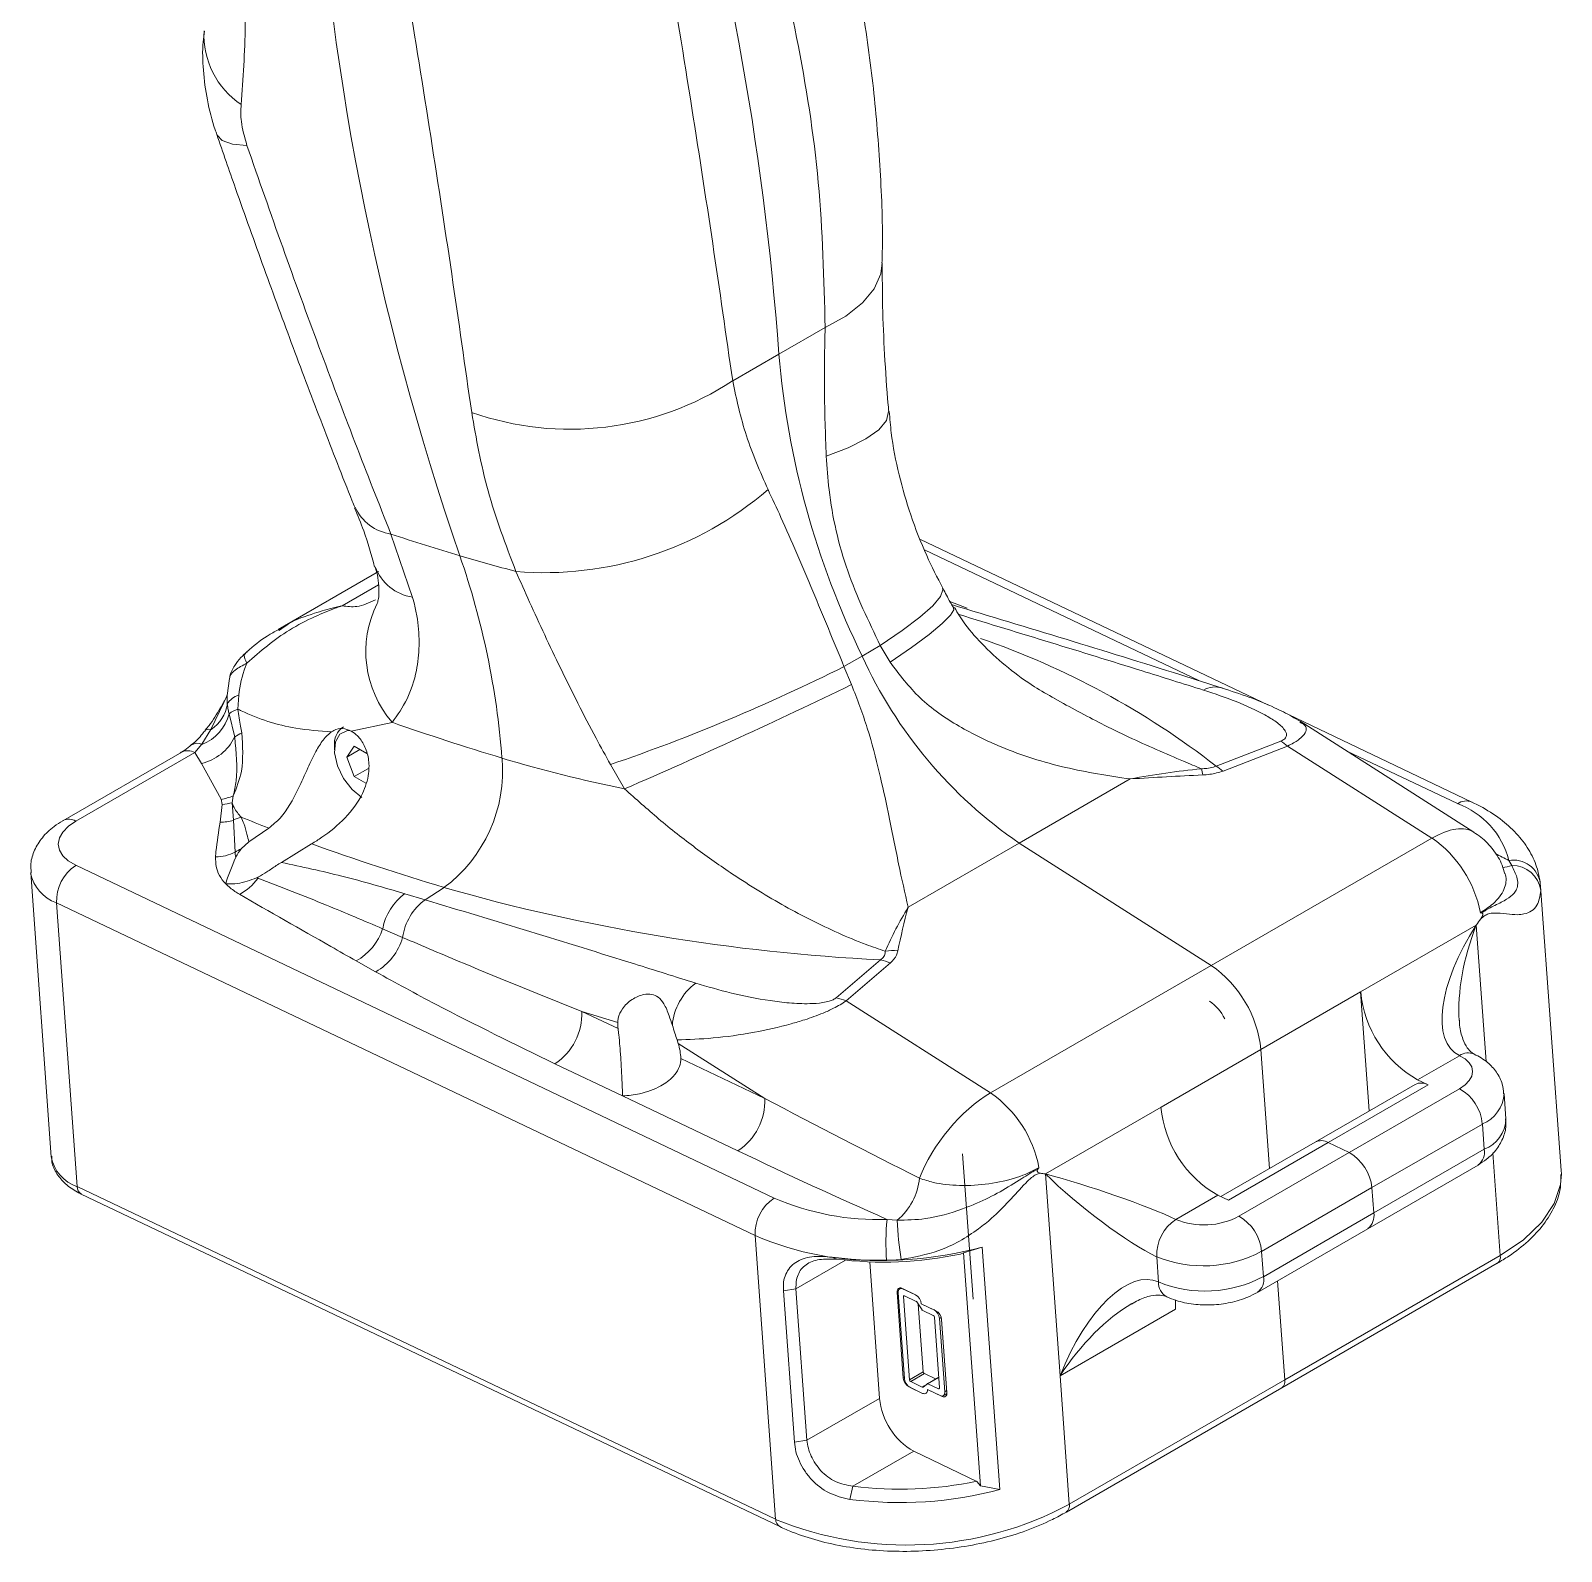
# Model space of a CAD drawing. Header units: millimetres. Extents: x 19 to 674, y 27 to 673.
# Drawn here: x 571.1 to 674.1, y 26.6 to 129 of the extents above; entities that cross this region are included whole.
import ezdxf

# ---------------------------------------------------------------- set-up
doc = ezdxf.new("R2010")
doc.units = ezdxf.units.MM

msp = doc.modelspace()

# ---------------------------------------------------------------- linework, layer by layer
at = {"color": 7, "linetype": 'Continuous', "lineweight": 15}
for p, q in [((621.45, 107.18), (624.56, 108.98)), ((621.45, 107.18), (618.34, 105.38)), ((596.81, 90.82), (595.35, 95.07)), ((654.39, 83.56), (630.97, 94.72)), ((594.51, 92.56), (587.76, 88.66)), ((587.98, 88.7), (587.81, 88.58)), ((627.05, 86.87), (628.27, 87.57)), ((628.93, 86.45), (628.27, 87.57)), ((627.05, 86.87), (625.83, 86.17)), ((626.34, 84.95), (625.83, 86.17)), ((584.48, 85.37), (584.33, 84.22)), ((583.24, 81.92), (584.1, 83.74)), ((585.04, 83.29), (585.11, 84.24)), ((584.84, 81.41), (584.46, 82.99)), ((592.68, 81.82), (595.43, 82.41)), ((668.08, 77.04), (655.73, 82.93)), ((668.2, 75.03), (656.53, 82.48)), ((582.63, 80.93), (583.24, 81.92)), ((581.27, 80.41), (573.27, 75.79)), ((574.15, 75.76), (582.15, 80.38)), ((582.15, 80.38), (582.63, 80.93)), ((582.15, 80.38), (582.61, 79.64)), ((591.55, 80.79), (591.55, 80.55)), ((592.88, 80.8), (592.37, 80.07)), ((593.25, 80.58), (592.37, 80.07)), ((593.73, 80.31), (592.88, 80.8)), ((650.87, 79.46), (655.21, 81.15)), ((655.67, 80.81), (651.33, 79.13)), ((665.39, 74.62), (655.67, 80.81)), ((582.61, 79.64), (583.92, 77.23)), ((592.37, 80.07), (592.88, 78.76)), ((593.84, 79.31), (592.88, 78.76)), ((610.12, 79.57), (611.07, 77.93)), ((592.88, 78.76), (593.65, 78.32)), ((637.61, 74.29), (645.08, 78.6)), ((584.66, 77), (584.74, 77.47)), ((584, 76.89), (583.85, 75.69)), ((583.92, 77.23), (584, 76.89)), ((584.75, 75.83), (584.66, 77)), ((584.86, 73.68), (584.75, 75.83)), ((585.79, 74.36), (587.14, 75.3)), ((585.79, 74.36), (585.27, 73.89)), ((590.01, 74.23), (587.98, 72.99)), ((637.61, 74.29), (630.14, 69.98)), ((650.54, 66.04), (637.61, 74.29)), ((650.54, 66.04), (665.39, 74.62)), ((571.11, 72.29), (572.49, 53.18)), ((621.14, 50.4), (574.14, 72.79)), ((670.31, 72.21), (670.31, 72.23)), ((670.76, 72.78), (670.56, 73.11)), ((586.31, 71.95), (586.43, 72.01)), ((586.39, 71.92), (586.31, 71.95)), ((598.92, 71.29), (597.65, 70.47)), ((672.67, 71.59), (672.69, 71.37)), ((674.09, 52.25), (672.7, 71.37)), ((572.85, 70.27), (619.85, 47.89)), ((574.23, 51.17), (572.85, 70.27)), ((597.65, 70.47), (596.28, 70.88)), ((596.13, 67.94), (594.79, 68.52)), ((660.59, 64.27), (668.37, 68.76)), ((593.01, 66.36), (594.32, 65.62)), ((628.28, 66.43), (625.3, 63.88)), ((625.97, 63.67), (628.96, 66.22)), ((650.54, 66.04), (635.69, 57.47)), ((653.88, 60.4), (660.59, 64.27)), ((661.17, 56.27), (660.59, 64.27)), ((608.19, 62.96), (610.61, 62.21)), ((610.63, 61.8), (608.19, 62.96)), ((635.69, 57.47), (625.97, 63.67)), ((614.68, 60.81), (614.6, 61.04)), ((614.68, 60.81), (620.5, 57.1)), ((620.5, 57.1), (614.85, 59.79)), ((653.88, 60.4), (647.16, 56.52)), ((654.46, 52.4), (653.88, 60.4)), ((667.25, 59.98), (664.42, 58.35)), ((606.38, 59.44), (610.93, 57.27)), ((664.25, 58.05), (657.53, 54.17)), ((665.13, 58.02), (658.41, 54.14)), ((659.82, 53.47), (667.24, 57.75)), ((664.42, 58.35), (665.13, 58.02)), ((610.93, 57.27), (618.69, 53.58)), ((670.36, 55.73), (670.24, 57.42)), ((647.16, 56.52), (639.38, 52.03)), ((668.78, 55.38), (661.35, 51.1)), ((668.9, 53.69), (668.78, 55.38)), ((657.53, 54.17), (651.18, 50.5)), ((651.69, 50.26), (658.41, 54.14)), ((659.82, 53.47), (658.41, 54.14)), ((661.47, 49.4), (668.9, 53.69)), ((634.52, 43.6), (633.81, 53.37)), ((659.82, 53.47), (652.39, 49.18)), ((661.07, 48.34), (668.49, 52.62)), ((640.37, 38.44), (639.38, 52.03)), ((674.1, 52.03), (674.09, 52.25)), ((621.23, 28.79), (574.23, 51.17)), ((574.51, 50.67), (621.51, 28.29)), ((648.16, 48.96), (650.99, 50.6)), ((650.99, 50.6), (651.69, 50.26)), ((653.93, 46.81), (661.35, 51.1)), ((661.35, 51.1), (661.47, 49.4)), ((629.41, 48.91), (628.73, 48.96)), ((661.47, 49.4), (654.05, 45.11)), ((619.85, 47.89), (621.23, 28.79)), ((653.64, 44.05), (661.07, 48.34)), ((625.04, 46.42), (625.32, 46.29)), ((633.87, 46.72), (633.66, 46.63)), ((633.87, 46.72), (635.13, 47.09)), ((635.01, 31.04), (633.87, 46.72)), ((635.13, 47.09), (636.32, 30.79)), ((646.99, 44.75), (646.87, 46.45)), ((654.05, 45.11), (653.93, 46.81)), ((655.49, 38.17), (669.98, 46.54)), ((627.56, 46.1), (628.22, 36.92)), ((628.7, 46.21), (629.68, 46.27)), ((655.28, 37.64), (669.78, 46.01)), ((621.75, 44.16), (622.6, 44.29)), ((622.6, 44.29), (623.34, 34.1)), ((629.66, 44.34), (629.58, 44.3)), ((629.73, 44.32), (630.64, 43.88)), ((630.64, 43.88), (629.8, 44.29)), ((655.49, 38.17), (655, 44.84)), ((622.49, 33.97), (621.75, 44.16)), ((629.82, 38.29), (629.41, 44.06)), ((629.48, 44.03), (629.9, 38.26)), ((629.83, 43.78), (630.24, 38.17)), ((630.69, 43.45), (629.9, 43.83)), ((631.08, 42.88), (630.74, 43.41)), ((630.83, 43.26), (631.16, 38.7)), ((631.03, 43.29), (631.87, 42.89)), ((631.03, 43.29), (632.01, 42.82)), ((648.14, 42.93), (648.14, 43.55)), ((631.83, 42.5), (631.13, 42.83)), ((632.25, 37.63), (631.91, 42.38)), ((632.61, 37.37), (632.25, 42.3)), ((632.39, 42.23), (632.75, 37.31)), ((640.37, 38.44), (648.14, 42.93)), ((631.16, 38.7), (630.24, 38.17)), ((631.24, 38.59), (630.32, 38.06)), ((631.24, 38.59), (631.99, 38.23)), ((632.2, 38.35), (631.44, 37.91)), ((640.99, 29.8), (640.37, 38.44)), ((655.49, 38.17), (640.99, 29.8)), ((631.12, 37.26), (630.21, 37.7)), ((630.28, 37.66), (631.12, 37.26)), ((630.32, 38.06), (631.1, 37.68)), ((631.15, 37.68), (631.44, 37.91)), ((632.29, 37.12), (631.44, 37.52)), ((632.43, 37.05), (631.44, 37.52)), ((631.48, 37.91), (632.19, 37.57)), ((632.51, 37.11), (632.75, 37.25)), ((640.79, 29.27), (655.28, 37.64)), ((628.22, 36.92), (623.34, 34.1)), ((622.49, 33.97), (623.34, 34.1)), ((630.52, 33.37), (626.43, 31.01)), ((630.52, 33.37), (634.77, 31.34)), ((626.43, 31.01), (626.22, 30.12)), ((634.77, 31.34), (635.01, 31.04)), ((635.01, 31.04), (636.32, 30.79))]:
    msp.add_line(p, q, dxfattribs=at)
at = {"color": 8, "linetype": 'Continuous', "lineweight": 15}
for p, q in [((649.75, 85.2), (631.25, 94.01)), ((594.52, 91.66), (592.07, 90.25)), ((632.95, 90.54), (634.11, 90.09)), ((584.1, 83.74), (584.31, 84.14)), ((584.34, 83.65), (584.33, 84.22)), ((667.1, 76.94), (659.67, 80.48)), ((672.69, 71.37), (672.71, 71.1)), ((669.04, 59.58), (668.37, 68.76)), ((669.98, 46.54), (669.48, 53.44)), ((625.93, 46.22), (622.6, 44.29)), ((629.48, 44.1), (629.41, 44.06)), ((629.91, 43.82), (629.83, 43.78)), ((632.37, 42.36), (632.25, 42.3)), ((629.89, 38.33), (629.82, 38.29)), ((632.2, 38.32), (631.48, 37.91)), ((630.21, 37.7), (630.21, 37.7)), ((631.27, 37.78), (631.1, 37.68)), ((632.25, 37.61), (632.19, 37.57)), ((632.75, 37.23), (632.43, 37.05)), ((632.61, 37.37), (632.74, 37.45))]:
    msp.add_line(p, q, dxfattribs=at)
at = {"color": 8, "linetype": 'Continuous', "lineweight": 15, "flags": 128}
for points in [[(583.63, 121.97), (583.65, 121.92), (584, 121.55), (584.68, 121.32), (585.66, 121.23)], [(624.56, 108.98), (625.96, 109.75), (627.07, 110.63), (627.86, 111.58), (628.3, 112.58), (628.4, 113.32)], [(624.63, 100.33), (626.12, 100.89), (627.31, 101.49), (628.17, 102.1), (628.68, 102.72), (628.82, 103.33), (628.82, 103.33)], [(628.27, 87.57), (629.75, 88.58), (630.94, 89.48), (631.81, 90.26), (632.33, 90.88), (632.49, 91.32), (632.46, 91.42)], [(628.93, 86.45), (630.37, 87.45), (631.55, 88.33), (632.43, 89.06), (632.99, 89.62), (633.21, 89.99), (633.19, 90.09)], [(585.53, 87.04), (585.53, 87.03), (585.5, 86.98), (585.48, 86.9), (585.49, 86.8), (585.52, 86.68), (585.58, 86.54), (585.65, 86.39)], [(582.87, 81.88), (582.89, 81.9), (582.98, 81.93), (583.09, 81.94), (583.24, 81.92)], [(669.98, 46.54), (671.55, 47.6), (672.78, 48.78), (673.61, 50.03), (674.04, 51.31), (674.1, 52.03)]]:
    msp.add_lwpolyline(points, dxfattribs=at)
at = {"color": 7, "linetype": 'Continuous', "lineweight": 15, "flags": 128}
for points in [[(592.57, 81.86), (592.42, 81.85), (591.92, 81.61), (591.62, 81.09), (591.56, 80.35), (591.75, 79.49), (592.15, 78.63), (592.73, 77.89), (593.39, 77.36)], [(574.14, 72.79), (573.64, 73.08), (573.28, 73.42), (573.05, 73.81), (572.97, 74.21), (573.05, 74.63), (573.28, 75.03), (573.65, 75.42), (574.15, 75.76)], [(667.24, 57.75), (667.62, 58.01), (667.89, 58.3), (668.07, 58.6), (668.12, 58.91), (668.07, 59.22), (667.9, 59.51), (667.62, 59.76), (667.25, 59.98)], [(629.41, 44.06), (629.41, 44.14), (629.42, 44.21), (629.45, 44.27), (629.49, 44.31), (629.54, 44.34), (629.59, 44.35), (629.66, 44.35), (629.73, 44.32)], [(629.8, 44.29), (629.73, 44.31), (629.66, 44.32), (629.61, 44.31), (629.56, 44.28), (629.52, 44.24), (629.49, 44.18), (629.48, 44.11), (629.48, 44.03)], [(629.9, 43.83), (629.88, 43.83), (629.87, 43.84), (629.86, 43.83), (629.85, 43.83), (629.84, 43.82), (629.84, 43.81), (629.83, 43.79), (629.83, 43.78)], [(631.12, 37.26), (631.19, 37.24), (631.26, 37.23), (631.31, 37.24), (631.36, 37.27), (631.4, 37.31), (631.43, 37.37), (631.44, 37.44), (631.44, 37.52)], [(631.44, 37.52), (631.44, 37.44), (631.43, 37.37), (631.4, 37.31), (631.36, 37.27), (631.31, 37.24), (631.26, 37.23), (631.19, 37.24), (631.12, 37.26)], [(632.19, 37.57), (632.2, 37.57), (632.22, 37.57), (632.23, 37.57), (632.24, 37.58), (632.24, 37.58), (632.25, 37.6), (632.25, 37.61), (632.25, 37.63)], [(632.29, 37.12), (632.36, 37.09), (632.42, 37.08), (632.48, 37.09), (632.53, 37.12), (632.57, 37.17), (632.6, 37.22), (632.61, 37.29), (632.61, 37.37)], [(632.75, 37.31), (632.75, 37.23), (632.74, 37.16), (632.71, 37.1), (632.67, 37.06), (632.62, 37.03), (632.56, 37.02), (632.5, 37.02), (632.43, 37.05)]]:
    msp.add_lwpolyline(points, dxfattribs=at)
at = {"color": 7, "linetype": 'Continuous', "lineweight": 15}
for centre, radius, start, end in [((430.65, 93.33), 191.3, 4.1538, 16.8376), ((773.57, 153.68), 183.68, 182.9368, 199.0891), ((678.33, 111.94), 57.08, 184.7802, 206.0536), ((607.4, 122.12), 19.99, 250.6493, 303.1644), ((605.65, 115.61), 23.13, 265.3271, 310.6767), ((650.14, 260.5), 174.26, 251.6749, 253.2763), ((626.23, 181.01), 91.25, 253.2916, 255.7485), ((549.11, 75.93), 53.86, 4.3399, 19.1572), ((654.91, 99.53), 30.6, 204.4355, 235.5729), ((569.83, 197.54), 124.66, 288.8563, 296.6972), ((446.26, 456.73), 413.1, 293.5136, 295.8447), ((581.82, 84.03), 2.55, 304.0635, 351.4064), ((585.53, 82.9), 1.41, 107.5962, 147.9848), ((581.56, 83.72), 2.99, 291.0579, 345.8342), ((585.57, 81.58), 1.79, 107.0179, 128.1686), ((651.63, 242.62), 169.78, 250.6701, 253.2934), ((581.84, 82.88), 3.33, 283.3445, 333.8504), ((586.36, 79.43), 2.5, 114.7687, 127.6123), ((592.96, 80.95), 1.42, 124.7267, 186.5854), ((654.2, 79.25), 2.14, 46.8238, 62.11), ((593.07, 79.14), 9.79, 306.6691, 5.0609), ((630.63, 173.16), 97.22, 253.3752, 258.3892), ((649.86, 77.57), 2.14, 46.8419, 62.1008), ((646.25, 78.34), 3.75, 8.1811, 14.6584), ((583.42, 80.5), 3.31, 278.6598, 293.4863), ((583.78, 80.14), 3.26, 273.8565, 285.6788), ((665.25, 71.79), 5.47, 14.0306, 70.2846), ((583.85, 78.81), 3.12, 270.0232, 286.702), ((586.18, 72.78), 3.37, 105.5987, 115.2272), ((640.67, 215.13), 149.73, 248.2863, 249.0501), ((648.79, 237.57), 173.59, 250.2094, 253.304), ((660.86, 68.11), 7.93, 10.8102, 55.1387), ((583.49, 76.43), 3.08, 270.9781, 296.5651), ((586.57, 70.89), 3.27, 113.3937, 121.4818), ((670.87, 71.31), 1.83, 9.0179, 99.6003), ((575.71, 70.39), 2.86, 123.252, 182.3942), ((670.81, 70.86), 1.91, 7.2274, 91.506), ((583.57, 73.89), 3.44, 297.3662, 324.9046), ((590.22, 70.19), 4.2, 154.3372, 155.7216), ((634.87, 197.18), 130.92, 254.0601, 267.1171), ((598.47, 67.86), 3.73, 125.8706, 169.8246), ((599.88, 67.42), 3.78, 126.041, 172.1061), ((591.18, 69.68), 3.79, 298.8353, 342.1338), ((592.44, 68.96), 3.83, 299.4686, 344.5665), ((629.12, 63.38), 3.67, 84.9077, 98.0853), ((627.78, 63.62), 2.85, 65.5234, 79.7074), ((646.08, 59.6), 7.84, 5.8414, 55.3135), ((618.15, 61.73), 3.88, 126.1727, 175.6835), ((624.79, 61.07), 2.85, 65.5346, 79.7407), ((668.19, 64.99), 7.63, 185.3535, 240.4301), ((604.18, 62.79), 4.01, 303.2524, 2.394), ((648.72, 61.16), 3.02, 25.6614, 55.7083), ((613.75, 62.19), 3.14, 179.7557, 187.2411), ((611.12, 59.68), 3.73, 1.6622, 17.6541), ((664.66, 57.22), 0.923, 59.3883, 116.1596), ((665.74, 55.1), 3.05, 5.3534, 60.4299), ((616.49, 56.93), 4.01, 303.2524, 2.3939), ((631.16, 50.97), 7.93, 10.8102, 55.1387), ((654.75, 57.23), 7.63, 185.3535, 240.4301), ((657.94, 53.34), 0.923, 59.3883, 116.1596), ((658.31, 50.81), 3.05, 5.3534, 60.4299), ((626.69, 52.18), 4.25, 309.765, 353.9541), ((622.71, 48.01), 2.86, 123.2522, 182.3942), ((628.12, 66.47), 17.52, 246.518, 271.9952), ((644.52, 47.44), 15.87, 174.4813, 184.4403), ((649.96, 49.69), 20.57, 182.177, 189.5804), ((649.73, 46.57), 2.86, 123.2522, 182.3942), ((650.04, 53.6), 5.01, 247.8934, 298.0049), ((650.89, 46.53), 3.05, 5.3534, 60.4299), ((660.42, 49.2), 1.07, 306.9726, 10.8788), ((627.99, 66.63), 20.44, 246.5181, 271.9951), ((628.4, 72.12), 25.91, 262.5432, 285.0539), ((628.51, 70.73), 24.64, 262.5653, 282.0631), ((650.01, 54.18), 8.34, 247.8933, 298.0051), ((650.13, 52.48), 8.34, 247.8934, 298.005), ((630.27, 43.22), 0.763, 5.3543, 60.4298), ((630.62, 43.34), 0.134, 31.3656, 62.0908), ((631.19, 42.95), 0.134, 211.3652, 242.0913), ((631.76, 42.37), 0.153, 5.359, 60.4234), ((631.49, 42.23), 0.763, 5.3537, 60.4295), ((631.64, 42.16), 0.763, 5.3543, 60.4303), ((630.58, 38.36), 0.763, 185.3547, 240.4291), ((630.65, 38.33), 0.763, 185.3526, 240.4311), ((630.39, 38.19), 0.153, 185.3561, 240.4334), ((631.31, 38.72), 0.153, 185.3561, 240.4334), ((654.96, 38.07), 0.537, 306.974, 10.8776), ((631.13, 37.72), 0.0446, 238.803, 303.9525), ((631.46, 37.87), 0.0447, 58.8592, 123.8812), ((632.78, 37.35), 4.58, 185.3535, 240.4301), ((629.62, 55.45), 24.64, 262.5654, 282.0631), ((629.59, 55.82), 25.91, 262.5434, 285.0538), ((630.03, 50.28), 23.23, 247.7394, 298.159)]:
    msp.add_arc(centre, radius, start, end, dxfattribs=at)
at = {"color": 8, "linetype": 'Continuous', "lineweight": 15}
for centre, radius, start, end in [((588.43, 128.67), 5.66, 177.1902, 236.0498), ((595.81, 98.18), 3.14, 204.1326, 261.5501), ((597.3, 94), 3.21, 200.5423, 261.0683), ((600.93, 87.16), 7.27, 153.529, 220.7589), ((617.05, 35.99), 55.08, 52.1142, 70.9675), ((650.82, 83.15), 1.64, 74.0382, 119.2543), ((581.68, 79.58), 0.923, 59.39, 116.1578), ((582.32, 80.3), 0.702, 63.0783, 122.0457), ((667.69, 76.07), 1.05, 68.0856, 124.385), ((573.68, 74.97), 0.923, 59.3859, 116.2119), ((573.7, 72.77), 2.64, 190.6971, 251.1724), ((670.1, 74.33), 1.68, 271.0437, 293.0642), ((667.84, 59.12), 1.05, 68.0486, 124.3878), ((667.89, 57.57), 2.36, 292.1246, 356.5421), ((668.09, 55.81), 2.28, 290.8433, 357.7816), ((667.88, 53.47), 1.04, 305.8954, 11.9559), ((575.07, 53.65), 2.62, 190.2375, 251.4424), ((574.78, 51.15), 0.545, 177.8905, 240.6302), ((669.47, 46.43), 0.522, 305.8974, 11.9542), ((648.08, 44.71), 1.09, 177.8929, 240.6053), ((653.03, 44.9), 1.04, 305.9293, 11.9521), ((640.48, 29.7), 0.522, 305.9374, 11.9497), ((621.78, 28.77), 0.545, 177.8879, 240.609)]:
    msp.add_arc(centre, radius, start, end, dxfattribs=at)
for centre, major_axis, ratio, start_param, end_param in [((664.55, 70.24), (3.76, 4.71), 0.454459, 0.048618, 0.858151), ((654.61, 74.32), (44.9, -20.84), 0.119149, 1.263522, 1.284758), ((671.89, 67.09), (2.95, 8.05), 0.453527, 1.528607, 2.354389), ((643.89, 36.77), (4.9, 6.95), 0.453472, 0.77251, 1.648278)]:
    msp.add_ellipse(centre, major_axis=major_axis, ratio=ratio, start_param=start_param, end_param=end_param, dxfattribs=at)
at = {"color": 7, "linetype": 'Continuous', "lineweight": 15}
for centre, major_axis, ratio, start_param, end_param in [((671.89, 67.09), (4.9, 6.95), 0.453472, 1.648278, 3.219074), ((624.74, 59.55), (44.6, -23.28), 0.082294, 4.660126, 4.894208), ((634.85, 53.1), (3.76, 4.71), 0.454459, 0.858151, 2.194865), ((624.91, 57.17), (44.9, -20.84), 0.119149, 4.62882, 4.852526), ((642.9, 50.35), (5.26, -4.17), 0.157305, 4.110167, 5.680963), ((642.9, 50.35), (6.33, -2.1), 0.088484, 0.619633, 2.190429), ((643.89, 36.77), (2.95, 8.05), 0.453527, 6.240996, 7.811792)]:
    msp.add_ellipse(centre, major_axis=major_axis, ratio=ratio, start_param=start_param, end_param=end_param, dxfattribs=at)
for points, knots in [([(628.38, 113.31), (628.39, 113.55), (628.46, 115.63), (628.29, 119.55), (627.86, 125.07), (627.09, 130.58), (626.01, 136.08), (624.62, 141.55), (622.91, 146.98), (621.35, 151.29), (620.26, 153.76), (619.95, 154.48)], [0, 0, 0, 0, 0.017251, 0.149037, 0.280966, 0.413141, 0.545652, 0.678579, 0.811994, 0.945843, 1, 1, 1, 1]), ([(624.56, 108.98), (624.48, 112.23), (624.31, 118.73), (622.76, 128.62), (620.33, 138.55), (617.82, 145.1), (616.57, 148.37)], [0, 0, 0, 0, 0.24573, 0.491461, 0.745729, 1, 1, 1, 1]), ([(585.27, 123.98), (585.4, 125.72), (585.66, 129.27), (585.37, 135), (584.7, 140.75), (583.96, 144.49), (583.59, 146.38)], [0, 0, 0, 0, 0.264978, 0.537605, 0.766463, 1, 1, 1, 1]), ([(618.34, 105.38), (617.9, 108.43), (617.03, 114.53), (615.5, 124.42), (613.81, 134.79), (612.56, 142.05), (611.93, 145.69)], [0, 0, 0, 0, 0.24573, 0.491461, 0.745729, 1, 1, 1, 1]), ([(594.55, 143.06), (594.57, 142.92), (595.18, 139.33), (596.35, 132.35), (597.97, 122.28), (599.47, 112.48), (600.34, 106.33), (600.78, 103.26)], [0, 0, 0, 0, 0.00966, 0.252525, 0.495388, 0.747695, 1, 1, 1, 1]), ([(582.8, 128.92), (582.77, 128.68), (582.65, 127.81), (582.7, 126.25), (582.96, 124.27), (583.32, 122.83), (583.6, 122.07), (583.64, 121.96)], [0, 0, 0, 0, 0.1054136, 0.375474, 0.6614322, 0.9523095, 1, 1, 1, 1]), ([(585.66, 121.23), (585.5, 121.78), (585.22, 122.76), (585.25, 123.6), (585.27, 123.98)], [0, 0, 0, 0, 0.561384, 1, 1, 1, 1]), ([(583.63, 121.97), (584.05, 120.76), (585.1, 117.71), (586.82, 112.92), (588.77, 107.6), (590.75, 102.39), (592.13, 98.82), (592.86, 97.02), (592.92, 96.88)], [0, 0, 0, 0, 0.138506, 0.347216, 0.557317, 0.768997, 0.982418, 1, 1, 1, 1]), ([(595.35, 95.07), (594.54, 97.12), (592.92, 101.23), (590.49, 107.68), (588.06, 114.34), (586.46, 118.93), (585.66, 121.23)], [0, 0, 0, 0, 0.2480419, 0.4960817, 0.7480411, 1, 1, 1, 1]), ([(628.84, 103.33), (628.83, 103.47), (628.71, 104.76), (628.55, 107.15), (628.41, 110.37), (628.41, 112.36), (628.4, 113.32)], [0, 0, 0, 0, 0.038847, 0.369292, 0.694826, 1, 1, 1, 1]), ([(624.63, 100.33), (624.58, 101.81), (624.47, 104.79), (624.53, 107.57), (624.56, 108.98)], [0, 0, 0, 0, 0.496067, 1, 1, 1, 1]), ([(620.72, 98.07), (620.19, 99.28), (619.13, 101.7), (618.6, 104.15), (618.34, 105.38)], [0, 0, 0, 0, 0.496067, 1, 1, 1, 1]), ([(600.78, 103.26), (601.09, 101.5), (601.71, 97.96), (603.07, 94.37), (603.76, 92.56)], [0, 0, 0, 0, 0.495888, 1, 1, 1, 1]), ([(632.48, 91.43), (632.11, 92.16), (631.28, 93.77), (630.29, 96.33), (629.5, 99.09), (629.02, 101.43), (628.92, 102.85), (628.88, 103.33)], [0, 0, 0, 0, 0.190515, 0.422115, 0.647042, 0.881738, 1, 1, 1, 1]), ([(628.27, 87.57), (627.48, 89.22), (625.87, 92.59), (624.87, 96.96), (624.69, 99.57), (624.63, 100.33)], [0, 0, 0, 0, 0.407426, 0.828572, 1, 1, 1, 1]), ([(625.83, 86.17), (625.13, 87.87), (623.7, 91.33), (622.01, 95.31), (621.01, 97.45), (620.72, 98.07)], [0, 0, 0, 0, 0.407426, 0.828572, 1, 1, 1, 1]), ([(592.9, 96.84), (593.11, 96.33), (593.65, 95.05), (594.03, 93.68), (594.25, 92.85)], [0, 0, 0, 0, 0.399271, 1, 1, 1, 1]), ([(594.29, 92.87), (594.32, 92.76), (594.45, 92.33), (594.53, 91.74), (594.55, 91.03), (594.5, 90.64), (594.42, 90.38), (594.42, 90.39), (594.42, 90.39)], [0, 0, 0, 0, 0.062254, 0.238078, 0.431032, 0.642498, 0.861255, 1, 1, 1, 1]), ([(603.76, 92.56), (604.06, 91.88), (604.99, 89.78), (606.76, 86), (608.62, 82.3), (609.79, 80.16), (610.12, 79.57)], [0, 0, 0, 0, 0.1656802, 0.5095311, 0.8643664, 1, 1, 1, 1]), ([(595.43, 82.41), (595.79, 82.91), (596.5, 83.92), (597.09, 85.71), (597.29, 87.55), (597.2, 89.03), (596.99, 90.13), (596.86, 90.62), (596.81, 90.82)], [0, 0, 0, 0, 0.241322, 0.482343, 0.667968, 0.853508, 0.940375, 1, 1, 1, 1]), ([(633.21, 90.1), (633.13, 90.24), (632.87, 90.67), (632.65, 91.12), (632.49, 91.43)], [0, 0, 0, 0, 0.304018, 1, 1, 1, 1]), ([(585.65, 86.39), (586.57, 87.19), (587.98, 88.41), (590.1, 89.48), (591.27, 89.97), (591.87, 90.18), (592.03, 90.24), (592.07, 90.25), (592.07, 90.25)], [0, 0, 0, 0, 0.481757, 0.739975, 0.932873, 0.983207, 0.997361, 1, 1, 1, 1]), ([(651.29, 84.71), (650.35, 85.01), (644.27, 86.95), (638.2, 88.78), (633.06, 90.33)], [0, 0, 0, 0, 0.153697, 1, 1, 1, 1]), ([(640.01, 84.02), (639.55, 84.27), (638.46, 84.88), (636.86, 86.05), (635.29, 87.46), (634.06, 88.83), (633.49, 89.76), (633.26, 90.13)], [0, 0, 0, 0, 0.170782, 0.40487, 0.640065, 0.857488, 1, 1, 1, 1]), ([(587.96, 88.74), (587.71, 88.61), (586.94, 88.2), (586.14, 87.62), (585.64, 87.12), (585.54, 87.03)], [0, 0, 0, 0, 0.2837761, 0.8670322, 1, 1, 1, 1]), ([(585.67, 87.16), (585.53, 87.03), (585.21, 86.74), (584.81, 86.21), (584.53, 85.73), (584.5, 85.42), (584.49, 85.37)], [0, 0, 0, 0, 0.258309, 0.573936, 0.933038, 1, 1, 1, 1]), ([(585.11, 84.24), (585.21, 84.9), (585.33, 85.63), (585.62, 86.31), (585.65, 86.39)], [0, 0, 0, 0, 0.887088, 1, 1, 1, 1]), ([(645.08, 78.6), (643.62, 78.82), (640.67, 79.27), (636.79, 80.5), (633.51, 82.1), (630.86, 83.92), (629.56, 85.61), (628.93, 86.45)], [0, 0, 0, 0, 0.238755, 0.483019, 0.654258, 0.830298, 1, 1, 1, 1]), ([(630.14, 69.98), (629.93, 70.92), (629.5, 72.82), (628.9, 75.95), (628.22, 79.04), (627.48, 81.97), (626.71, 83.97), (626.34, 84.95)], [0, 0, 0, 0, 0.238755, 0.483019, 0.654258, 0.830298, 1, 1, 1, 1]), ([(655.21, 81.15), (655.28, 81.18), (655.43, 81.25), (655.57, 81.39), (655.64, 81.63), (655.44, 82), (654.93, 82.45), (653.86, 83.09), (652.27, 83.83), (650.77, 84.33), (650.02, 84.58)], [0, 0, 0, 0, 0.024686, 0.049311, 0.088234, 0.165188, 0.296697, 0.428818, 0.714229, 1, 1, 1, 1]), ([(656.51, 82.48), (656.33, 82.59), (655.77, 82.93), (654.66, 83.47), (653.1, 84.13), (651.87, 84.52), (651.27, 84.71)], [0, 0, 0, 0, 0.112663, 0.35128, 0.680708, 1, 1, 1, 1]), ([(584.07, 83.73), (584, 83.6), (583.71, 83.07), (583.31, 82.43), (582.95, 81.99), (582.86, 81.89)], [0, 0, 0, 0, 0.186837, 0.808445, 1, 1, 1, 1]), ([(584.3, 84.13), (584.26, 84.07), (584.2, 83.94), (584.12, 83.81), (584.08, 83.74)], [0, 0, 0, 0, 0.4435747, 1, 1, 1, 1]), ([(584.3, 84.22), (584.3, 84.21), (584.31, 84.15), (584.3, 84.14), (584.29, 84.13)], [0, 0, 0, 0, 0.1277656, 1, 1, 1, 1]), ([(584.46, 82.99), (584.44, 83.08), (584.39, 83.3), (584.35, 83.52), (584.34, 83.65)], [0, 0, 0, 0, 0.413889, 1, 1, 1, 1]), ([(585.04, 83.29), (585.12, 83.26), (586.36, 82.67), (588.46, 81.97), (590.55, 81.83), (591.36, 81.77)], [0, 0, 0, 0, 0.039425, 0.629914, 1, 1, 1, 1]), ([(585.32, 81.7), (585.29, 81.85), (585.2, 82.35), (585.11, 82.9), (585.04, 83.29)], [0, 0, 0, 0, 0.289718, 1, 1, 1, 1]), ([(582.87, 81.88), (582.8, 81.8), (582.52, 81.44), (582.19, 81.09), (581.95, 80.91), (581.93, 80.89)], [0, 0, 0, 0, 0.211307, 0.950925, 1, 1, 1, 1]), ([(584.74, 77.47), (584.96, 78.01), (585.47, 79.27), (585.37, 80.81), (585.32, 81.7)], [0, 0, 0, 0, 0.4260764, 1, 1, 1, 1]), ([(584.74, 77.47), (584.82, 77.8), (585.08, 78.98), (584.94, 80.39), (584.84, 81.41)], [0, 0, 0, 0, 0.280442, 1, 1, 1, 1]), ([(587.14, 75.3), (587.4, 75.51), (588.21, 76.18), (588.98, 77.6), (589.7, 79.23), (590.25, 80.4), (590.78, 81.26), (591.16, 81.64), (591.36, 81.77), (591.36, 81.77)], [0, 0, 0, 0, 0.142793, 0.448564, 0.632182, 0.771876, 0.885419, 0.999374, 1, 1, 1, 1]), ([(592.68, 81.82), (592.82, 81.72), (593.16, 81.5), (593.59, 80.87), (593.88, 79.98), (593.89, 78.84), (593.43, 77.4), (592.3, 75.9), (590.99, 74.85), (590.24, 74.37), (590.01, 74.23)], [0, 0, 0, 0, 0.066389, 0.161577, 0.258745, 0.360365, 0.501034, 0.700645, 0.90997, 1, 1, 1, 1]), ([(592.68, 81.82), (592.49, 81.9), (592.09, 82.06), (591.64, 81.94), (591.41, 81.8), (591.36, 81.77)], [0, 0, 0, 0, 0.44755, 0.895848, 1, 1, 1, 1]), ([(581.93, 80.91), (581.78, 80.77), (581.51, 80.54), (581.26, 80.41), (581.16, 80.35)], [0, 0, 0, 0, 0.580743, 1, 1, 1, 1]), ([(649.87, 79.29), (649.99, 79.29), (650.28, 79.3), (650.62, 79.37), (650.81, 79.44), (650.87, 79.46)], [0, 0, 0, 0, 0.340828, 0.810767, 1, 1, 1, 1]), ([(645.08, 78.6), (645.09, 78.6), (645.89, 78.75), (647.47, 79.02), (649.07, 79.2), (649.87, 79.29)], [0, 0, 0, 0, 0.00649, 0.503916, 1, 1, 1, 1]), ([(649.96, 78.87), (648.34, 78.79), (646.71, 78.71), (645.09, 78.6), (645.08, 78.6)], [0, 0, 0, 0, 0.993027, 1, 1, 1, 1]), ([(651.33, 79.13), (651.04, 79.04), (650.61, 78.91), (650.12, 78.88), (649.96, 78.87)], [0, 0, 0, 0, 0.663838, 1, 1, 1, 1]), ([(611.07, 77.93), (611.83, 77.25), (613.44, 75.81), (615.85, 73.92), (618.67, 71.93), (621.85, 69.98), (624.85, 68.47), (627.1, 67.52), (628.18, 67.16), (628.61, 67.01)], [0, 0, 0, 0, 0.1314815, 0.2757287, 0.4200736, 0.6226721, 0.8252856, 0.9302406, 1, 1, 1, 1]), ([(585.28, 76.02), (585.1, 76.23), (584.84, 76.52), (584.7, 76.89), (584.66, 77)], [0, 0, 0, 0, 0.698693, 1, 1, 1, 1]), ([(672.66, 71.68), (672.61, 71.97), (672.48, 72.67), (672, 73.74), (671.21, 74.84), (670.14, 75.83), (669.07, 76.55), (668.32, 76.92), (668.08, 77.04)], [0, 0, 0, 0, 0.123364, 0.308684, 0.496907, 0.693437, 0.89951, 1, 1, 1, 1]), ([(573.27, 75.79), (573.07, 75.67), (572.55, 75.34), (571.88, 74.7), (571.35, 73.84), (571.08, 73.01), (571.13, 72.49), (571.15, 72.28)], [0, 0, 0, 0, 0.158562, 0.40985, 0.639176, 0.857757, 1, 1, 1, 1]), ([(583.85, 75.69), (583.75, 75.03), (583.64, 74.25), (583.55, 73.47), (583.54, 73.35)], [0, 0, 0, 0, 0.846166, 1, 1, 1, 1]), ([(585.79, 74.36), (585.75, 74.54), (585.65, 74.95), (585.49, 75.51), (585.34, 75.88), (585.28, 76.02)], [0, 0, 0, 0, 0.3138395, 0.7361038, 1, 1, 1, 1]), ([(670.28, 72.21), (670.23, 72.41), (670.08, 72.99), (669.53, 73.84), (668.86, 74.6), (668.35, 74.91), (668.18, 75.01)], [0, 0, 0, 0, 0.1672793, 0.4995896, 0.8318954, 1, 1, 1, 1]), ([(583.54, 73.35), (583.56, 72.93), (583.6, 72.29), (584.07, 71.73), (584.23, 71.54)], [0, 0, 0, 0, 0.668761, 1, 1, 1, 1]), ([(584.23, 71.54), (584.23, 71.55), (584.38, 72.05), (584.64, 72.69), (584.91, 73.33)], [0, 0, 0, 0, 0.0039605, 1, 1, 1, 1]), ([(584.91, 73.33), (584.9, 73.37), (584.87, 73.48), (584.87, 73.6), (584.86, 73.68)], [0, 0, 0, 0, 0.324613, 1, 1, 1, 1]), ([(585.27, 73.89), (585.14, 73.72), (585, 73.54), (584.91, 73.34), (584.91, 73.33)], [0, 0, 0, 0, 0.949685, 1, 1, 1, 1]), ([(586.43, 72.01), (586.62, 72.12), (587.03, 72.35), (587.55, 72.73), (587.86, 72.92), (587.98, 72.99)], [0, 0, 0, 0, 0.350248, 0.757979, 1, 1, 1, 1]), ([(596.28, 70.88), (594.89, 71.29), (592.22, 72.07), (589.35, 72.69), (587.98, 72.99)], [0, 0, 0, 0, 0.520868, 1, 1, 1, 1]), ([(668.74, 69.59), (668.78, 69.62), (668.95, 69.73), (669.25, 69.91), (669.82, 70.19), (670.46, 70.51), (670.89, 70.85), (671.17, 71.32), (671.21, 71.87), (670.89, 72.5), (670.76, 72.78)], [0, 0, 0, 0, 0.018506, 0.068212, 0.133618, 0.299147, 0.465071, 0.564823, 0.812601, 1, 1, 1, 1]), ([(586.31, 71.95), (585.89, 71.79), (585.26, 71.56), (584.54, 71.53), (584.28, 71.54), (584.24, 71.54), (584.23, 71.54)], [0, 0, 0, 0, 0.638991, 0.94316, 0.994915, 1, 1, 1, 1]), ([(584.23, 71.54), (584.43, 71.37), (584.7, 71.12), (585.05, 70.9), (585.15, 70.84)], [0, 0, 0, 0, 0.712164, 1, 1, 1, 1]), ([(594.79, 68.52), (593.54, 69.05), (590.8, 70.23), (587.94, 71.32), (586.39, 71.92)], [0, 0, 0, 0, 0.4575827, 1, 1, 1, 1]), ([(672.71, 71.1), (672.65, 70.74), (672.54, 69.94), (671.84, 69.54), (670.86, 69.41), (670.08, 69.63), (669.23, 69.55), (668.92, 69.41), (668.75, 69.25), (668.67, 69.18)], [0, 0, 0, 0, 0.226262, 0.4938, 0.591532, 0.881212, 0.930799, 0.966319, 1, 1, 1, 1]), ([(585.15, 70.84), (587.2, 69.67), (589.82, 68.17), (592.44, 66.68), (593.01, 66.36)], [0, 0, 0, 0, 0.783317, 1, 1, 1, 1]), ([(615.86, 64.86), (614.48, 65.29), (608.41, 67.21), (602.34, 69.05), (597.65, 70.47)], [0, 0, 0, 0, 0.226945, 1, 1, 1, 1]), ([(630.14, 69.98), (630.14, 69.97), (629.86, 69.49), (629.3, 68.53), (628.84, 67.52), (628.61, 67.01)], [0, 0, 0, 0, 0.00649, 0.503916, 1, 1, 1, 1]), ([(629.45, 67.03), (629.66, 68.01), (629.87, 68.99), (630.14, 69.97), (630.14, 69.98)], [0, 0, 0, 0, 0.993027, 1, 1, 1, 1]), ([(668.37, 68.76), (668.38, 68.77), (668.48, 68.91), (668.57, 69.04), (668.67, 69.18)], [0, 0, 0, 0, 0.045333, 1, 1, 1, 1]), ([(668.74, 69.59), (668.71, 69.59), (668.68, 69.59), (668.65, 69.6), (668.64, 69.6)], [0, 0, 0, 0, 0.890134, 1, 1, 1, 1]), ([(668.67, 69.18), (668.69, 69.21), (668.74, 69.29), (668.79, 69.39), (668.81, 69.47), (668.81, 69.51), (668.8, 69.55), (668.78, 69.57), (668.76, 69.58), (668.74, 69.59), (668.74, 69.59)], [0, 0, 0, 0, 0.264659, 0.531361, 0.62933, 0.728066, 0.806895, 0.885726, 0.966302, 1, 1, 1, 1]), ([(608.19, 62.96), (605.52, 64.03), (601.45, 65.67), (597.5, 67.35), (596.13, 67.94)], [0, 0, 0, 0, 0.655472, 1, 1, 1, 1]), ([(628.61, 67.01), (628.6, 66.94), (628.59, 66.77), (628.46, 66.57), (628.32, 66.46), (628.28, 66.43)], [0, 0, 0, 0, 0.340828, 0.810767, 1, 1, 1, 1]), ([(628.96, 66.22), (629.12, 66.39), (629.36, 66.64), (629.43, 66.94), (629.45, 67.03)], [0, 0, 0, 0, 0.663838, 1, 1, 1, 1]), ([(594.32, 65.62), (595.67, 64.88), (599.56, 62.76), (603.68, 60.75), (606.38, 59.44)], [0, 0, 0, 0, 0.3449244, 1, 1, 1, 1]), ([(614.29, 62.02), (614.21, 62.24), (614.04, 62.78), (613.76, 63.45), (613.37, 63.93), (612.9, 64.14), (612.27, 64.11), (611.53, 63.79), (610.92, 63.22), (610.64, 62.63), (610.61, 62.31), (610.61, 62.21)], [0, 0, 0, 0, 0.100177, 0.245133, 0.356403, 0.448446, 0.540352, 0.683741, 0.832701, 0.948268, 1, 1, 1, 1]), ([(625.3, 63.88), (625.24, 63.83), (625.11, 63.74), (624.79, 63.63), (624.25, 63.51), (623.32, 63.46), (622.13, 63.51), (620.35, 63.74), (618.21, 64.16), (616.65, 64.63), (615.86, 64.86)], [0, 0, 0, 0, 0.024686, 0.049311, 0.088234, 0.165188, 0.296697, 0.428818, 0.714229, 1, 1, 1, 1]), ([(614.6, 61.04), (615.39, 61.07), (616.96, 61.12), (619.56, 61.48), (621.71, 61.95), (623.29, 62.42), (624.27, 62.77), (625.06, 63.13), (625.59, 63.41), (625.84, 63.58), (625.97, 63.67)], [0, 0, 0, 0, 0.250243, 0.499811, 0.700165, 0.769413, 0.863617, 0.919572, 0.95898, 1, 1, 1, 1]), ([(610.93, 57.27), (610.93, 57.28), (610.92, 57.61), (610.9, 58.32), (610.83, 59.54), (610.76, 60.54), (610.69, 61.29), (610.65, 61.66), (610.63, 61.8)], [0, 0, 0, 0, 0.002021, 0.350635, 0.59331, 0.773027, 0.916201, 1, 1, 1, 1]), ([(614.6, 61.04), (614.55, 61.19), (614.44, 61.52), (614.34, 61.85), (614.29, 62.02)], [0, 0, 0, 0, 0.471318, 1, 1, 1, 1]), ([(668.23, 60.09), (668.19, 60.12), (668.02, 60.21), (667.75, 60.47), (667.44, 61.11), (667.25, 61.78), (667.24, 62.26), (667.24, 62.38)], [0, 0, 0, 0, 0.10819, 0.357413, 0.60546, 0.905797, 1, 1, 1, 1]), ([(614.85, 59.79), (614.85, 59.75), (614.85, 59.52), (614.72, 59.09), (614.29, 58.47), (613.42, 57.83), (612.22, 57.41), (611.32, 57.29), (610.94, 57.27), (610.93, 57.27)], [0, 0, 0, 0, 0.026252, 0.154578, 0.289272, 0.498039, 0.787106, 0.997979, 1, 1, 1, 1]), ([(670.2, 57.42), (670.19, 57.64), (670.15, 58.16), (669.75, 58.89), (669.12, 59.6), (668.55, 59.92), (668.23, 60.09)], [0, 0, 0, 0, 0.184879, 0.441392, 0.693124, 1, 1, 1, 1]), ([(668.49, 52.62), (668.68, 52.75), (669.16, 53.05), (669.77, 53.67), (670.22, 54.49), (670.41, 55.21), (670.34, 55.62), (670.33, 55.73)], [0, 0, 0, 0, 0.17713, 0.438524, 0.679363, 0.913303, 1, 1, 1, 1]), ([(572.53, 53.21), (572.53, 53.08), (572.52, 52.67), (572.85, 52.02), (573.43, 51.33), (574.03, 50.91), (574.43, 50.71), (574.51, 50.67)], [0, 0, 0, 0, 0.11516, 0.379198, 0.643715, 0.926904, 1, 1, 1, 1]), ([(638.87, 52.34), (638.82, 52.32), (638.65, 52.24), (638.29, 52.03), (637.51, 51.53), (636.34, 50.81), (634.99, 50.13), (633.32, 49.47), (631.52, 48.95), (630.04, 48.92), (629.41, 48.91)], [0, 0, 0, 0, 0.018506, 0.068212, 0.133618, 0.299147, 0.465071, 0.564823, 0.812601, 1, 1, 1, 1]), ([(629.68, 46.27), (630.54, 46.42), (632.4, 46.77), (634.39, 47.92), (636.34, 49.48), (637.43, 50.78), (638.41, 51.76), (638.75, 52), (638.95, 52.05), (639.04, 52.07)], [0, 0, 0, 0, 0.226262, 0.4938, 0.591532, 0.881212, 0.930799, 0.966319, 1, 1, 1, 1]), ([(638.95, 52.45), (638.6, 52.27), (637.76, 51.84), (636.08, 51.39), (634.59, 51.24), (633.15, 51.25), (632.01, 51.37), (631.22, 51.63), (630.92, 51.73)], [0, 0, 0, 0, 0.15575, 0.375388, 0.594953, 0.653321, 0.869771, 1, 1, 1, 1]), ([(639.04, 52.07), (639.01, 52.08), (638.95, 52.09), (638.88, 52.12), (638.85, 52.17), (638.83, 52.21), (638.83, 52.25), (638.84, 52.29), (638.86, 52.32), (638.87, 52.34), (638.87, 52.34)], [0, 0, 0, 0, 0.264659, 0.531361, 0.62933, 0.728066, 0.806895, 0.885726, 0.966302, 1, 1, 1, 1]), ([(638.87, 52.34), (638.89, 52.38), (638.92, 52.41), (638.94, 52.45), (638.95, 52.45)], [0, 0, 0, 0, 0.890134, 1, 1, 1, 1]), ([(639.38, 52.03), (639.37, 52.03), (639.26, 52.04), (639.15, 52.06), (639.04, 52.07)], [0, 0, 0, 0, 0.045333, 1, 1, 1, 1]), ([(669.78, 46.01), (670.04, 46.17), (670.81, 46.63), (671.9, 47.49), (672.94, 48.61), (673.67, 49.82), (674.07, 50.96), (674.06, 51.69), (674.06, 51.99)], [0, 0, 0, 0, 0.101356, 0.294737, 0.488906, 0.681649, 0.869673, 1, 1, 1, 1]), ([(621.75, 44.16), (621.75, 44.36), (621.74, 44.77), (621.9, 45.29), (622.17, 45.74), (622.7, 46.2), (623.63, 46.53), (624.57, 46.46), (625.04, 46.42)], [0, 0, 0, 0, 0.121682, 0.244295, 0.367264, 0.492154, 0.743933, 1, 1, 1, 1]), ([(625.32, 46.29), (624.93, 46.3), (624.33, 46.32), (623.68, 46.14), (623.26, 45.93), (622.94, 45.62), (622.72, 45.24), (622.6, 44.8), (622.6, 44.46), (622.6, 44.29)], [0, 0, 0, 0, 0.254359, 0.379876, 0.504655, 0.629086, 0.752545, 0.876496, 1, 1, 1, 1]), ([(645.17, 43.25), (645.32, 43.34), (645.77, 43.62), (646.46, 43.84), (647.15, 43.9), (647.41, 43.81), (647.55, 43.76)], [0, 0, 0, 0, 0.158105, 0.460903, 0.721985, 1, 1, 1, 1]), ([(647.55, 43.76), (647.75, 43.67), (648.31, 43.44), (649.33, 43.23), (650.58, 43.18), (651.84, 43.34), (652.87, 43.65), (653.43, 43.94), (653.64, 44.05)], [0, 0, 0, 0, 0.112802, 0.304185, 0.495352, 0.686687, 0.882127, 1, 1, 1, 1]), ([(623.34, 34.1), (623.37, 33.93), (623.41, 33.58), (623.61, 33.04), (623.89, 32.52), (624.27, 32.04), (624.73, 31.63), (625.44, 31.2), (626.03, 31.08), (626.43, 31.01)], [0, 0, 0, 0, 0.124309, 0.24806, 0.372202, 0.495986, 0.621062, 0.746202, 1, 1, 1, 1]), ([(626.22, 30.12), (625.75, 30.24), (624.8, 30.46), (623.78, 31.26), (623.17, 32.04), (622.82, 32.68), (622.57, 33.34), (622.52, 33.76), (622.49, 33.97)], [0, 0, 0, 0, 0.255497, 0.5072, 0.631448, 0.755104, 0.877525, 1, 1, 1, 1]), ([(621.51, 28.29), (621.79, 28.17), (622.59, 27.81), (624.06, 27.33), (625.96, 26.91), (627.97, 26.67), (630.05, 26.6), (632.15, 26.71), (634.23, 26.98), (636.24, 27.42), (638.14, 28.01), (639.65, 28.65), (640.48, 29.1), (640.79, 29.27)], [0, 0, 0, 0, 0.052455, 0.15182, 0.250921, 0.349723, 0.448299, 0.54676, 0.645219, 0.743765, 0.842512, 0.941591, 1, 1, 1, 1])]:
    msp.add_open_spline(points, degree=3, knots=knots, dxfattribs=at)
at = {"color": 8, "linetype": 'Continuous', "lineweight": 15}
for points, knots in [([(594.32, 90.66), (593.89, 90.46), (593.1, 90.1), (592.4, 90.21), (592.07, 90.25)], [0, 0, 0, 0, 0.541064, 1, 1, 1, 1]), ([(592.07, 90.25), (592.07, 90.25), (592.02, 90.24), (591.85, 90.2), (591.22, 90.06), (590.05, 89.7), (588.78, 89.29), (588.14, 88.81), (587.98, 88.7)], [0, 0, 0, 0, 0.003975, 0.035295, 0.115808, 0.433898, 0.862628, 1, 1, 1, 1]), ([(650.02, 84.58), (648.64, 85.01), (643.15, 86.74), (637.67, 88.41), (633.57, 89.66)], [0, 0, 0, 0, 0.251085, 1, 1, 1, 1]), ([(584.49, 85.37), (584.51, 85.43), (584.54, 85.61), (584.89, 85.99), (585.37, 86.24), (585.65, 86.39)], [0, 0, 0, 0, 0.187483, 0.522148, 1, 1, 1, 1]), ([(640, 84.01), (641.05, 83.43), (643.36, 82.16), (646.26, 80.83), (648.49, 79.87), (649.48, 79.45), (649.87, 79.29)], [0, 0, 0, 0, 0.309758, 0.680397, 0.87239, 1, 1, 1, 1]), ([(656.49, 82.42), (656.66, 82.33), (656.93, 82.18), (656.95, 81.85), (656.8, 81.56), (656.45, 81.25), (656.09, 81.02), (655.81, 80.88), (655.67, 80.81)], [0, 0, 0, 0, 0.29697, 0.459337, 0.680219, 0.811419, 0.903819, 1, 1, 1, 1]), ([(668.64, 69.6), (668.95, 69.8), (669.68, 70.27), (670.32, 71.16), (670.43, 71.86), (670.31, 72.2), (670.31, 72.22)], [0, 0, 0, 0, 0.254158, 0.612571, 0.970865, 1, 1, 1, 1])]:
    msp.add_open_spline(points, degree=3, knots=knots, dxfattribs=at)

doc.saveas('drawing.dxf')
